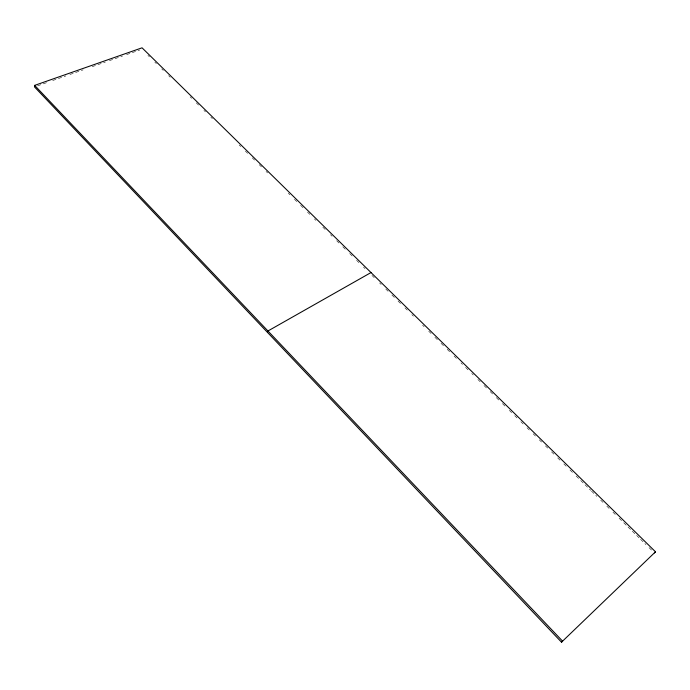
<?xml version="1.0" encoding="UTF-8"?>
<svg xmlns="http://www.w3.org/2000/svg" width="690" height="690" viewBox="0 0 690 690"><rect width="100%" height="100%" fill="white"/><g stroke="black" fill="none" stroke-linecap="round" stroke-linejoin="round"><path stroke-width="0.52" stroke-dasharray="3.45 2.59" d="M37.536 85.853L48.671 81.946M52.716 80.523L65.878 75.917M69.923 74.494L83.085 69.88M92.193 66.688L105.354 62.074M109.4 60.66L122.561 56.045M126.606 54.622L139.768 50.016M147.927 55.329L149.463 56.839M154.836 62.117L156.371 63.627M161.736 68.897L163.271 70.406M168.645 75.684L170.18 77.194M190.121 96.79L191.656 98.29M196.262 102.819L198.565 105.078M203.938 110.357L205.465 111.858M210.838 117.136L212.373 118.646M239.223 145.021L240.758 146.53M245.364 151.05L247.667 153.318M252.264 157.838L254.567 160.097M259.173 164.617L261.476 166.876M266.073 171.405L267.608 172.914M288.325 193.26L289.86 194.77M294.466 199.289L296.76 201.549M300.599 205.318L303.669 208.337M307.507 212.106L309.81 214.366M314.407 218.885L315.942 220.395M322.851 227.174L325.154 229.434M330.519 234.712L332.054 236.222M336.66 240.741L338.963 243.001M342.792 246.77L345.863 249.789M349.701 253.558L352.771 256.568M356.601 260.337L358.904 262.597M363.509 267.125L365.045 268.626M371.953 275.413L374.247 277.673M379.621 282.952L381.156 284.461M385.762 288.989L388.065 291.249M391.903 295.018L394.973 298.037M398.044 301.056L401.114 304.066M404.952 307.844L407.255 310.103M411.861 314.623L413.396 316.132M422.608 325.18L424.143 326.689M428.749 331.217L431.052 333.477M434.89 337.246L437.96 340.265M441.031 343.284L444.101 346.294M447.172 349.312L450.242 352.331M454.08 356.1L456.383 358.36M460.989 362.888L462.524 364.398M465.595 367.408L468.665 370.427M471.736 373.445L473.271 374.955M477.877 379.474L480.18 381.743M484.018 385.512L487.088 388.522M490.159 391.541L493.229 394.559M496.3 397.578L499.37 400.588M502.441 403.607L505.511 406.626M509.349 410.395L511.652 412.655M514.714 415.673L517.017 417.933M520.855 421.702L523.158 423.971M526.996 427.74L529.299 429.999M533.137 433.769L535.44 436.037M539.278 439.806L541.581 442.066M545.419 445.835L547.722 448.095M551.56 451.872L553.863 454.132M557.701 457.901L560.004 460.161M563.842 463.93L566.145 466.199M569.983 469.968L573.054 472.986M576.124 475.997L579.962 479.766M580.73 480.525L590.709 490.323M591.477 491.082L596.85 496.36M600.688 500.129L602.991 502.389M606.829 506.158L609.132 508.427M612.97 512.196L615.273 514.455M619.111 518.225L622.949 521.994M623.717 522.753L639.837 538.588M640.605 539.339L645.978 544.617M649.048 547.636L652.119 550.655"/><path stroke-width="1.03" d="M34.647 85.379L34.5 86.914L561.513 642.183L655.5 551.81L142.054 47.817L34.647 85.379L562.54 641.122L561.513 642.183M267.453 332.356L267.944 330.984L371.004 272.559M654.422 552.914L655.5 551.81"/></g></svg>
